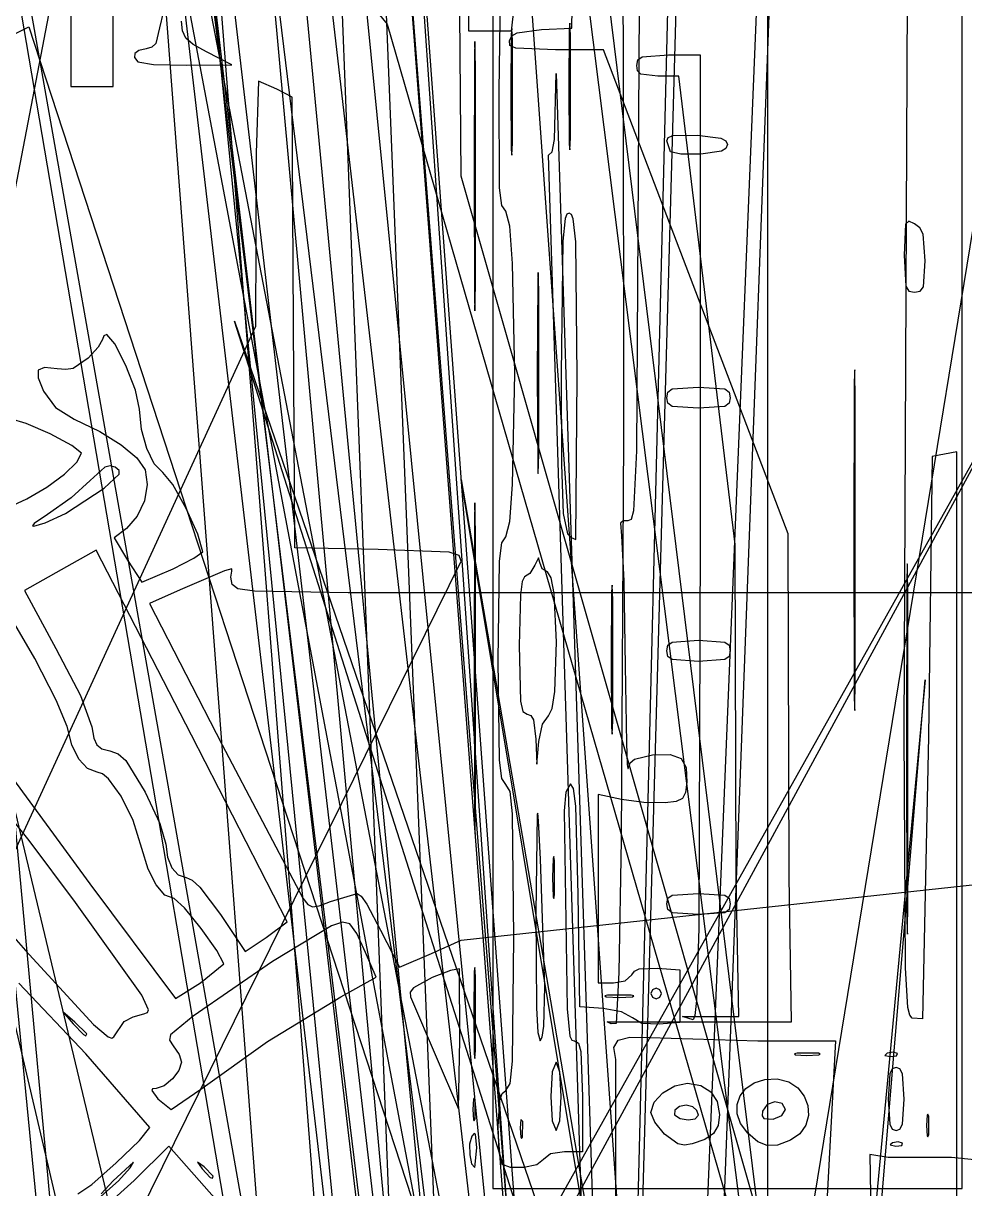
# Model space of a CAD drawing. Extents: x -109 to 333, y -74 to 385.
# Drawn here: x 88.2 to 155.3, y 194.2 to 277.3 of the extents above; entities that cross this region are included whole.
import ezdxf

# ---------------------------------------------------------------- set-up
doc = ezdxf.new("R2010")
doc.units = 0

msp = doc.modelspace()

# ---------------------------------------------------------------- linework, layer by layer
at = {"layer": 'Image'}
for p, q in [((118.020404, 368.39469), (142.488, 25.9432)), ((170.771531, 353.53018), (118.462, 33.6863)), ((141.3, 25.9432), (141.3, 346.757)), ((138.448296, 19.091992), (106.07472, 344.59948)), ((95.32442, 344.22715), (127.698, 16.562)), ((101.53823, 328.130923), (130.5, 11.6848)), ((135.493, 1.60851), (97.511583, 327.47171)), ((96.233295, 323.61468), (135.493, 1.60851)), ((134.585641, 4.456282), (104.301299, 320.902383)), ((94.94758, 318.771205), (132.211, 0.73685)), ((155.155, 256.07), (155.155, 317.971)), ((134.65692, 0.736858), (97.3935, 316.65389)), ((141.984441, 315.336486), (129.956, 21.7512)), ((95.700659, 312.982034), (123.452, -52.2753)), ((127.484795, 19.73802), (135.750314, 313.32329)), ((125.814843, 312.326603), (161.312, 24.1613)), ((114.515233, 310.957926), (137.375, 1.29274)), ((137.375, -20.0535), (114.515233, 310.957926)), ((163.4351, 1.395366), (125.71525, 300.943603)), ((128.641622, -58.90611), (100.89005, 296.42789)), ((114.51548, 296.333823), (137.375, 5.34648)), ((137.375, -1.05055), (114.51548, 296.333823)), ((119.967, 276.766), (119.869839, 296.8038)), ((131.097, 5.46407), (141.984444, 293.59506)), ((92.878658, 293.13552), (36.7158, 0.902007)), ((110.376328, 291.597521), (121.571, 5.61853)), ((134.458543, 291.629841), (127.334, 5.46407)), ((121.664303, 288.581788), (121.665, 241.376)), ((86.29281, 288.243248), (134.724, 3.65315)), ((79.928731, 286.738068), (107.411, 6.23337)), ((107.411, 6.23337), (81.41744, 286.738058)), ((130.861726, 286.142578), (130.964792, 276.578156)), ((137.772062, 0.83093), (87.45938, 285.421028)), ((125.05174, 2.147113), (113.85707, 283.96107)), ((100.96859, 281.103915), (153.556, 8.3619)), ((152.192385, 2.717456), (99.6056, 280.534422)), ((122.127984, 272.5236), (122.229282, 280.90523)), ((151.017272, 226.801669), (151.267645, 280.651469)), ((106.21741, 279.964926), (140.233, 1.57846)), ((142.12414, 1.748905), (109.9997, 280.135371)), ((91.5609, 278.083), (91.5609, 272.815)), ((94.5713, 272.815), (94.5713, 278.083)), ((98.141537, 278.109736), (97.88455, 277.00965)), ((113.250862, 278.3364), (114.138659, 277.27272)), ((119.4068, 266.4179), (119.314699, 278.111285)), ((123.165851, 278.45967), (122.977702, 276.76634)), ((127.30447, 276.991744), (127.334538, 278.384074)), ((132.108895, 278.533345), (131.930209, 246.82757)), ((82.06002, 273.839536), (88.55113, 277.075556)), ((88.55113, 277.075556), (171.851, 22.3216)), ((97.88455, 277.00965), (97.622866, 275.888845)), ((99.518036, 276.782382), (99.46339, 277.49055)), ((114.138659, 277.27272), (190.885, 11.6187)), ((123.026493, 276.952964), (122.987377, 276.54308)), ((123.07426, 276.107399), (123.026493, 276.952964)), ((125.14443, 276.878889), (127.30447, 276.991744)), ((127.165753, 277.329254), (127.126636, 276.91937)), ((127.21352, 276.483689), (127.165753, 277.329254)), ((99.758062, 276.27269), (99.518036, 276.782382)), ((100.297606, 275.82067), (99.758062, 276.27269)), ((121.472, 276.766), (119.967, 276.766)), ((122.977702, 276.76634), (121.472, 276.766)), ((122.85906, 276.10752), (123.018245, 276.434672)), ((122.897047, 275.756569), (122.85906, 276.10752)), ((122.987377, 276.54308), (122.951242, 272.438509)), ((123.018245, 276.434672), (123.399856, 276.654616)), ((123.07426, 276.107389), (123.07426, 276.107399)), ((123.07426, 268.769619), (123.07426, 276.107389)), ((123.399856, 276.654616), (125.14443, 276.878889)), ((127.126636, 276.91937), (127.090499, 272.814799)), ((127.21352, 276.483679), (127.21352, 276.483689)), ((127.21352, 269.145909), (127.21352, 276.483679)), ((130.964792, 276.578156), (130.993534, 247.789861)), ((96.406819, 275.384819), (96.130878, 275.176092)), ((96.923392, 275.51684), (96.406819, 275.384819)), ((97.345502, 275.636655), (96.923392, 275.51684)), ((97.622866, 275.888845), (97.345502, 275.636655)), ((101.2508, 275.28552), (100.297606, 275.82067)), ((103.0382, 274.355096), (101.25079, 275.285528)), ((101.25079, 275.285528), (101.2508, 275.28552)), ((120.379736, 275.907344), (120.363474, 275.153218)), ((120.398378, 276.025534), (120.379736, 275.907344)), ((120.441, 274.226), (120.398378, 276.025534)), ((123.318361, 275.557765), (122.897047, 275.756569)), ((126.148, 275.449), (123.318361, 275.557765)), ((129.562, 275.449), (126.148, 275.449)), ((142.737586, 240.893235), (129.562, 275.449)), ((96.130878, 275.176092), (96.102244, 274.901258)), ((96.102244, 274.901258), (96.32759, 274.570917)), ((96.32759, 274.570917), (97.453535, 274.398889)), ((120.363474, 275.153218), (120.331227, 266.41786)), ((131.94382, 274.32059), (132.014376, 274.720406)), ((132.014376, 274.720406), (132.320117, 274.947751)), ((132.320117, 274.947751), (134.2016, 275.073183)), ((134.2016, 275.073183), (136.459, 275.073)), ((136.459, 275.073), (136.459, 240.642)), ((97.453535, 274.398889), (99.80833, 274.33757)), ((99.80833, 274.33757), (103.0382, 274.355096)), ((120.441, 258.60972), (120.441, 274.22602)), ((120.441, 274.22602), (120.441, 274.226)), ((126.077587, 269.029894), (126.180398, 273.755549)), ((126.180398, 273.755549), (134.837, 5.6287)), ((132.002616, 273.938415), (131.94382, 274.32059)), ((132.22604, 273.70911), (132.002616, 273.938415)), ((133.449, 273.568), (132.22604, 273.70911)), ((91.5609, 272.815), (93.0661, 272.815)), ((93.0661, 272.815), (94.5713, 272.815)), ((104.938591, 273.19169), (104.792514, 268.051719)), ((106.251591, 272.619668), (104.938591, 273.19169)), ((127.090499, 272.814799), (127.126636, 268.710235)), ((134.954, 273.568), (133.449, 273.568)), ((138.974067, 240.13979), (134.954, 273.568)), ((107.357761, 272.047649), (106.251591, 272.619668)), ((107.455867, 255.968549), (107.357761, 272.047649)), ((122.145992, 265.588988), (122.127984, 272.5236)), ((122.951242, 272.438509), (122.987377, 268.333945)), ((123.026493, 267.92406), (123.07426, 268.769619)), ((125.912374, 268.155791), (126.077587, 269.029894)), ((127.126636, 268.710235), (127.165753, 268.30035)), ((127.165753, 268.30035), (127.21352, 269.145909)), ((134.082224, 268.945211), (134.188884, 269.187989)), ((134.349993, 268.15694), (134.082224, 268.945211)), ((134.188884, 269.187989), (134.546958, 269.32968)), ((134.546958, 269.32968), (136.245924, 269.352864)), ((136.245924, 269.352864), (137.936125, 269.141188)), ((137.936125, 269.141188), (138.299678, 268.948036)), ((138.299678, 268.948036), (138.409624, 268.675568)), ((138.409624, 268.675568), (138.308162, 268.407473)), ((104.792514, 268.051719), (104.731756, 255.69389)), ((122.987377, 268.333945), (123.026493, 267.92406)), ((125.63867, 267.922959), (125.912374, 268.155791)), ((134.295048, -6.036473), (125.63867, 267.922959)), ((134.349994, 268.15694), (134.349993, 268.15694)), ((135.096032, 268.000425), (134.349994, 268.15694)), ((136.513694, 268.000149), (135.096032, 268.000425)), ((137.981065, 268.213629), (136.513694, 268.000149)), ((138.308162, 268.407473), (137.981065, 268.213629)), ((196.153, -2.08718), (119.4068, 266.4179)), ((120.331227, 266.41786), (120.363474, 257.682508)), ((122.305051, 264.331817), (122.145992, 265.588988)), ((122.598352, 263.92261), (122.305051, 264.331817)), ((122.879605, 262.843618), (122.598352, 263.92261)), ((126.956384, 263.698903), (126.826495, 263.390753)), ((127.121136, 263.783709), (126.956384, 263.698903)), ((127.285956, 263.697474), (127.121136, 263.783709)), ((127.415877, 263.383893), (127.285956, 263.697474)), ((123.081083, 260.200644), (122.879605, 262.843618)), ((126.826495, 263.390753), (126.655406, 261.782018)), ((127.586955, 261.745434), (127.415877, 263.383893)), ((151.122521, 263.003144), (151.016017, 260.78747)), ((151.3475, 263.199618), (151.122521, 263.003144)), ((151.768607, 263.03201), (151.3475, 263.199618)), ((152.149223, 262.73908), (151.768607, 263.03201)), ((152.378702, 262.280507), (152.149223, 262.73908)), ((152.5212, 260.3847), (152.378702, 262.280507)), ((126.655406, 261.782018), (126.556692, 252.338009)), ((127.68558, 252.118509), (127.586955, 261.745434)), ((151.016017, 260.78747), (151.136834, 258.565146)), ((152.395583, 258.514802), (152.5212, 260.3847)), ((152.5212, 260.3847), (152.5212, 260.3847)), ((123.244061, 252.308068), (123.081083, 260.200644)), ((124.912188, 259.55538), (124.875904, 258.86639)), ((124.95655, 258.256799), (124.912188, 259.55538)), ((124.875904, 258.86639), (124.842529, 252.306649)), ((162.68043, 258.12542), (23.7336, 10.2087)), ((23.7336, 1.95981), (162.68043, 258.12542)), ((120.398378, 256.810194), (120.441, 258.60972)), ((124.956558, 258.256819), (124.95655, 258.256799)), ((124.95684, 246.591619), (124.956558, 258.256819)), ((151.136834, 258.565146), (151.363602, 258.216801)), ((151.363602, 258.216801), (151.768607, 258.14016)), ((151.768607, 258.14016), (152.168214, 258.210509)), ((152.168214, 258.210509), (152.395583, 258.514802)), ((120.363474, 257.682508), (120.379736, 256.928383)), ((120.379736, 256.928383), (120.398378, 256.810194)), ((104.731756, 255.69389), (-11.6383, 2.34935)), ((103.226396, 256.070135), (179.144, 34.6976)), ((179.1438, 17.95245), (103.226396, 256.070135)), ((107.553976, 239.889449), (107.455867, 255.968549)), ((155.155, 194.169), (155.155, 256.07)), ((93.818841, 254.768372), (93.514865, 254.227607)), ((93.906351, 255.023375), (93.818841, 254.768372)), ((94.116746, 255.129438), (93.906351, 255.023375)), ((94.70516, 254.466896), (94.116746, 255.129438)), ((93.514865, 254.227607), (92.784031, 253.434502)), ((95.483397, 252.918752), (94.70516, 254.466896)), ((92.784031, 253.434502), (91.724146, 252.706668)), ((96.162352, 251.144226), (95.483397, 252.918752)), ((89.238211, 252.575007), (89.228896, 252.038253)), ((89.228896, 252.038253), (89.609889, 251.086758)), ((89.679247, 252.763729), (89.238211, 252.575007)), ((90.593421, 252.671128), (89.679247, 252.763729)), ((91.202786, 252.61461), (90.593421, 252.671128)), ((91.724146, 252.706668), (91.202786, 252.61461)), ((123.085991, 244.415512), (123.244061, 252.308068)), ((124.842529, 252.306649), (124.876229, 245.815973)), ((126.556692, 252.338009), (126.577978, 245.837573)), ((127.591502, 240.483009), (127.685575, 252.118509)), ((127.685575, 252.118509), (127.68558, 252.118509)), ((147.475368, 252.458999), (147.459539, 251.504984)), ((147.493513, 252.608516), (147.475368, 252.458999)), ((147.535, 250.332), (147.493513, 252.608516)), ((134.15278, 251.013155), (134.45852, 251.240501)), ((134.45852, 251.240501), (136.340004, 251.365933)), ((136.340004, 251.365933), (138.221485, 251.2405)), ((138.221485, 251.2405), (138.527228, 251.013155)), ((147.459539, 251.504984), (147.428154, 240.45423)), ((76.885236, 251.097333), (134.835, 5.59235)), ((89.609889, 251.086758), (90.464431, 249.913541)), ((96.452916, 249.802538), (96.162352, 251.144226)), ((134.082224, 250.61334), (134.15278, 251.013155)), ((134.15278, 250.213525), (134.082224, 250.61334)), ((134.082224, 250.61334), (134.082224, 250.61334)), ((138.527228, 251.013155), (138.597784, 250.61334)), ((138.597784, 250.61334), (138.527228, 250.213525)), ((147.535, 250.33196), (147.535, 250.332)), ((147.535, 230.57646), (147.535, 250.33196)), ((90.464431, 249.913541), (91.800589, 249.087148)), ((96.595735, 248.354536), (96.452916, 249.802538)), ((134.458523, 249.98618), (134.15278, 250.213525)), ((136.340004, 249.860747), (134.458523, 249.98618)), ((138.221487, 249.986179), (136.340004, 249.860747)), ((138.527228, 250.213525), (138.221487, 249.986179)), ((88.369977, 248.779011), (87.246416, 249.108651)), ((90.074652, 248.025238), (88.369977, 248.779011)), ((91.800589, 249.087148), (93.637093, 248.193785)), ((91.631797, 247.200048), (90.074652, 248.025238)), ((93.637093, 248.193785), (95.160183, 247.243354)), ((96.97302, 246.98052), (96.595735, 248.354536)), ((92.312766, 246.656161), (91.631797, 247.200048)), ((95.160183, 247.243354), (96.26711, 246.309471)), ((130.993534, 247.789861), (130.818653, 219.06921)), ((91.97841, 246.017943), (92.312766, 246.656161)), ((96.26711, 246.309471), (96.855129, 245.465748)), ((97.508013, 245.888022), (96.97302, 246.98052)), ((124.912546, 245.201744), (124.95684, 246.591619)), ((131.930209, 246.82757), (131.710525, 242.540714)), ((153.019948, 246.410543), (152.761966, 226.427243)), ((153.899973, 246.57877), (153.019948, 246.410543)), ((154.78, 246.747), (153.899973, 246.57877)), ((154.78, 225.752), (154.78, 246.747)), ((91.096436, 245.160538), (91.97841, 246.017943)), ((93.980996, 245.657134), (92.946404, 244.703114)), ((94.359818, 245.757059), (93.980996, 245.657134)), ((94.721074, 245.645281), (94.359818, 245.757059)), ((95.003848, 245.420621), (94.721074, 245.645281)), ((94.995854, 245.15296), (95.003848, 245.420621)), ((96.855129, 245.465748), (97.016339, 244.409259)), ((98.123956, 245.284568), (97.508013, 245.888022)), ((124.876229, 245.815973), (124.893156, 245.270066)), ((126.577978, 245.837573), (126.699689, 242.357697)), ((89.848484, 244.235917), (91.096436, 245.160538)), ((92.946404, 244.703114), (91.580426, 243.455872)), ((93.928696, 244.151411), (94.995854, 245.15296)), ((98.835674, 244.412331), (98.123956, 245.284568)), ((119.406196, 244.781241), (159.953, 8.15784)), ((159.952287, 1.008209), (119.406196, 244.781241)), ((124.893156, 245.270066), (124.912546, 245.201744)), ((139.94954, 2.192262), (81.999776, 244.462185)), ((88.416196, 243.396051), (89.848484, 244.235917)), ((91.183996, 242.346181), (93.928696, 244.151411)), ((97.016339, 244.409259), (96.81387, 243.249152)), ((99.783782, 242.704213), (98.835674, 244.412331)), ((122.886158, 241.772565), (123.085991, 244.415512)), ((86.827482, 242.653961), (88.416189, 243.396049)), ((88.416189, 243.396049), (88.416196, 243.396051)), ((91.580426, 243.455872), (89.896254, 242.279474)), ((96.81387, 243.249152), (96.300831, 242.152906)), ((120.381169, 242.950043), (120.365296, 242.005452)), ((120.399369, 243.115732), (120.381169, 242.950043)), ((120.441, 240.951), (120.399369, 243.115732)), ((89.896254, 242.279474), (88.93738, 241.633492)), ((89.721523, 241.674104), (91.184004, 242.346169)), ((91.184004, 242.346169), (91.183996, 242.346181)), ((96.300831, 242.152906), (95.530329, 241.287998)), ((100.613107, 240.868378), (99.783782, 242.704213)), ((126.699689, 242.357697), (127.008604, 240.904226)), ((131.710525, 242.540714), (131.538729, 241.931964)), ((88.93738, 241.633492), (88.82198, 241.478435)), ((88.82198, 241.478435), (88.925893, 241.434124)), ((88.925893, 241.434124), (89.721523, 241.674104)), ((95.530329, 241.287998), (94.662217, 240.605142)), ((120.365296, 242.005452), (120.33388, 231.23507)), ((121.665, 241.376), (121.665, 194.169)), ((122.605577, 240.69361), (122.886158, 241.772565)), ((130.96767, 241.815357), (130.788644, 241.66476)), ((130.788644, 241.66476), (130.844075, 240.747595)), ((131.314443, 241.829445), (130.96767, 241.815357)), ((131.538729, 241.931964), (131.314443, 241.829445)), ((94.662217, 240.605142), (95.595782, 239.024342)), ((100.968476, 239.612988), (100.613107, 240.868378)), ((120.441116, 221.7599), (120.441, 240.951)), ((120.441, 240.951), (120.441, 240.951)), ((122.315299, 240.263828), (122.605577, 240.69361)), ((127.008604, 240.904226), (127.260382, 240.626721)), ((127.260382, 240.626721), (127.591502, 240.483009)), ((130.844075, 240.747595), (131.020263, 237.551556)), ((136.459, 240.642), (136.363555, 212.760812)), ((142.81358, 216.411706), (142.737586, 240.893235)), ((147.428154, 240.45423), (147.459539, 229.403509)), ((93.36332, 239.7218), (90.86283, 238.33917)), ((100.17616, 226.5248), (93.36332, 239.7218)), ((100.347164, 239.164117), (100.968476, 239.612988)), ((113.480636, 239.78582), (107.553976, 239.889449)), ((118.549742, 239.589673), (113.480636, 239.78582)), ((119.270921, 239.354644), (118.549742, 239.589673)), ((122.143725, 238.948475), (122.315299, 240.263828)), ((139.047759, 216.45783), (138.974067, 240.13979)), ((3.03729, 3.092387), (119.407296, 238.939154)), ((95.595782, 239.024342), (96.633812, 237.443542)), ((98.853376, 238.411848), (100.347164, 239.164117)), ((119.407296, 238.939154), (119.270921, 239.354644)), ((122.041133, 231.85065), (122.143725, 238.948475)), ((124.936488, 239.192417), (124.663484, 238.66588)), ((125.027652, 238.854026), (124.936488, 239.192417)), ((125.199112, 238.388949), (125.027652, 238.854026)), ((151.247555, 238.753107), (151.238818, 238.569975)), ((151.25681, 238.711783), (151.247555, 238.753107)), ((151.297933, 236.193209), (151.25681, 238.711783)), ((90.86283, 238.33917), (88.24137, 236.85951)), ((96.633812, 237.443542), (98.853382, 238.411868)), ((98.853382, 238.411868), (98.853376, 238.411848)), ((102.514331, 238.259584), (99.35077, 236.908923)), ((103.036976, 238.38958), (102.514331, 238.259584)), ((102.977033, 237.81225), (103.058521, 238.229003)), ((103.058521, 238.229003), (103.036976, 238.38958)), ((124.309034, 238.067922), (123.934742, 237.819214)), ((124.663484, 238.66588), (124.309034, 238.067922)), ((125.577852, 238.195509), (125.199112, 238.388949)), ((125.844323, 237.766327), (125.577852, 238.195509)), ((151.238818, 238.569975), (151.223119, 237.552091)), ((103.07726, 237.289401), (102.977033, 237.81225)), ((103.469349, 236.976019), (103.07726, 237.289401)), ((123.769801, 237.492513), (123.647866, 236.540357)), ((123.934742, 237.819214), (123.769801, 237.492513)), ((126.040814, 236.632231), (125.844323, 237.766327)), ((130.178157, 237.240871), (130.140101, 236.794083)), ((130.22454, 236.198769), (130.178157, 237.240871)), ((131.020263, 237.551556), (131.123475, 231.469415)), ((151.223119, 237.552091), (151.191945, 225.589609)), ((88.24137, 236.85951), (90.48202, 232.71403)), ((99.35077, 236.908923), (97.16849, 235.931461)), ((104.662802, 236.79475), (103.469349, 236.976019)), ((111.357, 236.691), (104.662802, 236.79475)), ((234.22, 236.691), (111.357, 236.691)), ((123.647866, 236.540357), (123.546323, 232.927364)), ((126.217009, 233.169993), (126.040814, 236.632231)), ((130.140101, 236.794083), (130.1047, 231.986669)), ((130.224057, 227.543959), (130.224339, 236.198769)), ((130.224339, 236.198769), (130.22454, 236.198769)), ((151.297835, 214.744309), (151.297934, 236.193209)), ((151.297934, 236.193209), (151.297933, 236.193209)), ((97.16849, 235.931461), (102.36114, 225.837961)), ((88.982559, 231.990996), (87.393245, 234.732863)), ((123.546323, 232.927364), (123.651251, 228.944895)), ((126.092743, 229.650188), (126.217009, 233.169993)), ((134.082224, 232.55114), (134.15278, 232.950955)), ((134.15278, 232.950955), (134.45852, 233.178301)), ((134.45852, 233.178301), (136.340004, 233.303733)), ((136.340004, 233.303733), (138.221485, 233.1783)), ((138.221485, 233.1783), (138.527228, 232.950955)), ((138.527228, 232.950955), (138.597784, 232.55114)), ((90.48202, 232.71403), (92.251583, 229.355911)), ((134.15278, 232.151325), (134.082224, 232.55114)), ((134.082224, 232.55114), (134.082224, 232.55114)), ((134.458523, 231.92398), (134.15278, 232.151325)), ((138.527228, 232.151325), (138.221487, 231.923979)), ((138.597784, 232.55114), (138.527228, 232.151325)), ((90.521559, 229.023929), (88.982559, 231.990996)), ((120.33388, 231.23507), (120.365429, 220.535424)), ((122.143725, 224.75282), (122.041133, 231.85065)), ((130.1047, 231.986669), (130.139564, 227.111514)), ((131.123475, 231.469415), (131.206129, 225.960071)), ((136.340004, 231.798547), (134.458523, 231.92398)), ((138.221487, 231.923979), (136.340004, 231.798547)), ((152.521083, 230.481489), (132.954, 22.5888)), ((132.954073, -3.56368), (152.521083, 230.481489)), ((147.493513, 228.299968), (147.535, 230.57646)), ((125.913657, 228.444133), (126.092743, 229.650188)), ((91.29169, 227.14297), (90.521559, 229.023929)), ((92.251583, 229.355911), (93.04892, 227.13135)), ((123.651251, 228.944895), (123.823117, 228.223662)), ((147.459539, 229.403509), (147.475368, 228.449491)), ((123.823117, 228.223662), (124.110767, 228.035514)), ((124.110767, 228.035514), (124.376817, 227.940271)), ((124.376817, 227.940271), (124.562788, 227.632582)), ((125.209644, 227.315568), (125.654321, 227.914154)), ((125.65432, 227.914209), (125.913657, 228.444133)), ((125.654321, 227.914154), (125.65432, 227.914209)), ((147.475368, 228.449491), (147.493513, 228.299968)), ((91.623656, 225.852069), (91.29169, 227.14297)), ((93.04892, 227.13135), (93.19315, 226.324727)), ((124.562788, 227.632582), (124.740952, 226.248104)), ((124.951738, 226.080454), (125.209644, 227.315568)), ((130.139564, 227.111514), (130.177565, 226.5914)), ((130.177565, 226.5914), (130.224057, 227.543959)), ((93.19315, 226.324727), (93.407165, 225.832593)), ((106.989, 213.206), (100.17616, 226.5248)), ((124.740952, 226.248104), (124.806693, 224.460694)), ((151.114886, 209.935263), (151.017272, 226.801669)), ((152.761966, 226.427243), (152.341184, 206.281143)), ((92.129435, 224.823256), (91.623656, 225.852069)), ((93.407165, 225.832593), (93.762747, 225.558367)), ((93.762747, 225.558367), (94.33168, 225.40547)), ((94.33168, 225.40547), (94.933087, 225.19682)), ((102.36114, 225.837961), (108.11823, 214.907461)), ((124.806693, 224.460694), (124.951738, 226.080454)), ((131.206129, 225.960071), (131.267426, 224.469093)), ((151.191945, 225.589609), (151.223012, 213.556122)), ((154.780332, -69.578204), (154.78, 225.752)), ((92.752111, 224.142745), (92.129435, 224.823256)), ((94.933087, 225.19682), (95.483029, 224.721305)), ((95.483029, 224.721305), (96.87168, 222.45488)), ((122.315299, 223.43747), (122.143725, 224.75282)), ((131.332878, 224.141185), (131.481671, 224.544597)), ((131.481671, 224.544597), (131.780712, 224.819265)), ((131.780712, 224.819265), (133.069038, 225.116984)), ((133.069038, 225.116984), (134.32145, 225.14272)), ((134.32145, 225.14272), (135.100384, 224.864205)), ((135.100384, 224.864205), (135.474568, 224.226852)), ((86.948581, 224.084895), (92.923411, 215.918145)), ((93.43477, 223.89675), (92.752111, 224.142745)), ((93.820864, 223.773605), (93.43477, 223.89675)), ((94.248467, 223.425751), (93.820864, 223.773605)), ((119.407, 211.910903), (234.22, 224.301)), ((131.267426, 224.469093), (131.300062, 224.144726)), ((131.300062, 224.144726), (131.332878, 224.141185)), ((135.474568, 224.226852), (135.512728, 223.176074)), ((95.152568, 222.185384), (94.248467, 223.425751)), ((122.605577, 223.00769), (122.315299, 223.43747)), ((122.89771, 222.512522), (122.605577, 223.00769)), ((127.207284, 223.047878), (126.874665, 222.457806)), ((127.434082, 222.732327), (127.207284, 223.047878)), ((135.512728, 223.176074), (135.415647, 222.427062)), ((95.995802, 220.434595), (95.152568, 222.185384)), ((96.87168, 222.45488), (97.904577, 220.231812)), ((123.069078, 220.916985), (122.89771, 222.512522)), ((126.874665, 222.457806), (126.760163, 221.137558)), ((127.593246, 221.461883), (127.434082, 222.732327)), ((130.855648, 221.944948), (129.190748, 222.300037)), ((129.190748, 222.300037), (129.191, 215.573)), ((135.415647, 222.427062), (135.204236, 222.008132)), ((88.595017, 219.022406), (86.808454, 221.255083)), ((120.399515, 219.501698), (120.441116, 221.7599)), ((127.771728, 215.177018), (127.593246, 221.461883)), ((132.454346, 221.728972), (130.855648, 221.944948)), ((133.960088, 221.708344), (132.454346, 221.728972)), ((134.758911, 221.80624), (133.960088, 221.708344)), ((135.204236, 222.008132), (134.758911, 221.80624)), ((96.6269, 218.43233), (95.995802, 220.434595)), ((120.365429, 220.535424), (120.381312, 219.626501)), ((123.170021, 212.09509), (123.069078, 220.916985)), ((124.834239, 220.903556), (124.740478, 213.83042)), ((124.871683, 220.967029), (124.834239, 220.903556)), ((124.921383, 220.426271), (124.871683, 220.967029)), ((125.070864, 217.68745), (124.921383, 220.426271)), ((126.760163, 221.137558), (126.968841, 207.001895)), ((97.904577, 220.231812), (98.33419, 218.76125)), ((120.381312, 219.626501), (120.399515, 219.501698)), ((91.8853, 214.59993), (88.595017, 219.022406)), ((98.33419, 218.76125), (98.449566, 217.832712)), ((130.818653, 219.06921), (130.667192, 209.589344)), ((82.26134, 218.00923), (88.31594, 211.17511)), ((97.072619, 216.978016), (96.6269, 218.43233)), ((98.449566, 217.832712), (98.763794, 217.072686)), ((98.763794, 217.072686), (99.229022, 216.559345)), ((125.38189, 208.56227), (125.070864, 217.68745)), ((125.969122, 217.738595), (125.924539, 216.370409)), ((126.017381, 217.875223), (125.969122, 217.738595)), ((126.07631, 217.593369), (126.017381, 217.875223)), ((126.07631, 215.147449), (126.07631, 217.593369)), ((126.07631, 217.593369), (126.07631, 217.593369)), ((97.637751, 215.851639), (97.072619, 216.978016)), ((99.229022, 216.559345), (99.7974, 216.37086)), ((99.7974, 216.37086), (100.204639, 216.191626)), ((125.924539, 216.370409), (125.969122, 215.00222)), ((139.224934, 206.46129), (139.047759, 216.45783)), ((142.99629, 206.078035), (142.81358, 216.411706)), ((92.923411, 215.918145), (99.018591, 207.733705)), ((98.276371, 215.123937), (97.637751, 215.851639)), ((100.204639, 216.191626), (100.764411, 215.673203)), ((100.764411, 215.673203), (102.23463, 213.73446)), ((129.191, 215.573), (129.191, 208.845)), ((96.620401, 207.98196), (91.8853, 214.59993)), ((98.94255, 214.86565), (98.276371, 215.123937)), ((99.67097, 214.214609), (98.94255, 214.86565)), ((108.11823, 214.907461), (108.464893, 214.44867)), ((109.282786, 214.344037), (110.0817, 214.656275)), ((110.0817, 214.656275), (111.98475, 215.242106)), ((111.98475, 215.242106), (112.272807, 215.034262)), ((112.272807, 215.034262), (112.68452, 214.468349)), ((125.969122, 215.00222), (126.01738, 214.865594)), ((126.01738, 214.865594), (126.07631, 215.147449)), ((127.87337, 207.151888), (127.771728, 215.177018)), ((134.082224, 214.48894), (134.15278, 214.888755)), ((134.15278, 214.888755), (134.45852, 215.116101)), ((134.45852, 215.116101), (136.340004, 215.241533)), ((136.340004, 215.241533), (138.221485, 215.1161)), ((138.221485, 215.1161), (138.527228, 214.888755)), ((138.527228, 214.888755), (138.597784, 214.48894)), ((151.256691, 212.319573), (151.297835, 214.744309)), ((100.864941, 212.740793), (99.67097, 214.214609)), ((102.23463, 213.73446), (103.98772, 211.09806)), ((108.464893, 214.44867), (108.798464, 214.267848)), ((108.798464, 214.267848), (109.282786, 214.344037)), ((112.68452, 214.468349), (113.65915, 212.608036)), ((124.740478, 213.83042), (124.789364, 207.064293)), ((134.15278, 214.089125), (134.082224, 214.48894)), ((134.082224, 214.48894), (134.082224, 214.48894)), ((134.458523, 213.86178), (134.15278, 214.089125)), ((136.340004, 213.736347), (134.458523, 213.86178)), ((138.221487, 213.861779), (136.340004, 213.736347)), ((138.527228, 214.089125), (138.221487, 213.861779)), ((138.597784, 214.48894), (138.527228, 214.089125)), ((105.48836, 212.091134), (106.98899, 213.205974)), ((110.150755, 212.92133), (105.943045, 210.374338)), ((106.98899, 213.205974), (106.989, 213.206)), ((110.933368, 213.188423), (110.150755, 212.92133)), ((111.477979, 213.057061), (110.933368, 213.188423)), ((111.968189, 212.384636), (111.477979, 213.057061)), ((151.223012, 213.556122), (151.238701, 212.502428)), ((101.980344, 211.163163), (100.864941, 212.740793)), ((103.98772, 211.09806), (105.48836, 212.091134)), ((112.587595, 211.02854), (111.968189, 212.384636)), ((113.65915, 212.608036), (115.00322, 209.973966)), ((123.069078, 203.273192), (123.170021, 212.09509)), ((136.363555, 212.760812), (136.210514, 207.591145)), ((151.238701, 212.502428), (151.256691, 212.319573)), ((117.2919, 210.942582), (119.407, 211.910903)), ((88.31594, 211.17511), (93.178499, 205.880237)), ((102.47306, 210.20068), (101.980344, 211.163163)), ((113.34213, 209.26123), (112.587595, 211.02854)), ((115.00322, 209.973966), (117.29202, 210.942292)), ((117.29202, 210.942292), (117.2919, 210.942582)), ((105.943045, 210.374338), (100.281295, 206.4885)), ((100.806, 208.863), (102.47306, 210.20068)), ((118.655459, 209.724779), (117.35146, 209.227165)), ((119.2832, 209.84638), (118.655459, 209.724779)), ((119.324016, 204.782625), (119.283198, 209.846385)), ((119.283198, 209.846385), (119.2832, 209.84638)), ((120.346797, 209.689509), (120.307799, 206.775109)), ((120.388423, 209.948638), (120.346797, 209.689509)), ((120.43906, 209.298649), (120.388423, 209.948638)), ((130.667192, 209.589344), (130.479629, 205.9525)), ((131.59259, 209.431246), (131.782092, 209.698853)), ((131.782092, 209.698853), (132.125996, 209.860306)), ((132.125996, 209.860306), (133.42026, 209.901617)), ((133.42026, 209.901617), (135.02296, 209.785739)), ((135.02296, 209.785739), (135.023, 207.904)), ((151.290394, 207.104974), (151.114886, 209.935263)), ((92.628014, 203.798825), (87.84905, 208.842461)), ((99.018591, 207.733705), (100.806001, 208.862975)), ((100.806001, 208.862975), (100.806, 208.863)), ((110.82412, 207.86597), (113.34213, 209.26123)), ((117.35146, 209.227165), (116.010477, 208.498507)), ((120.437994, 204.030499), (120.439123, 209.298639)), ((120.439123, 209.298639), (120.43906, 209.298649)), ((129.191, 208.845), (130.279, 208.845)), ((130.279, 208.845), (131.125766, 209.009175)), ((131.125766, 209.009175), (131.59259, 209.431246)), ((97.100073, 206.931587), (96.620401, 207.98196)), ((116.010477, 208.498507), (115.779472, 208.18411)), ((115.779472, 208.18411), (115.79571, 207.862885)), ((125.313208, 205.752093), (125.381889, 208.56227)), ((125.381889, 208.56227), (125.38189, 208.56227)), ((129.84928, 207.981166), (129.65415, 207.917847)), ((129.65415, 207.917847), (129.748739, 207.865994)), ((131.54261, 207.981166), (129.84928, 207.981166)), ((131.542612, 207.981166), (131.54261, 207.981166)), ((131.737741, 207.917847), (131.542612, 207.981166)), ((131.643153, 207.865994), (131.737741, 207.917847)), ((133.064254, 208.357657), (132.953717, 208.091899)), ((132.953717, 208.091899), (133.064254, 207.826141)), ((133.330012, 208.468194), (133.064254, 208.357657)), ((133.595773, 208.357657), (133.330012, 208.468194)), ((133.70631, 208.091899), (133.595773, 208.357657)), ((133.595773, 207.826141), (133.70631, 208.091899)), ((133.70631, 208.091899), (133.70631, 208.091899)), ((105.596182, 204.660264), (110.82412, 207.86597)), ((115.79571, 207.862885), (117.62209, 203.564515)), ((129.54357, 207.032711), (127.87337, 207.151888)), ((129.748739, 207.865994), (130.695946, 207.81809)), ((130.695946, 207.81809), (131.643153, 207.865994)), ((133.064254, 207.826141), (133.330012, 207.715604)), ((133.330012, 207.715604), (133.595773, 207.826141)), ((135.023, 207.904), (135.023, 206.023)), ((136.210514, 207.591145), (136.097825, 206.523807)), ((151.425358, 206.542985), (151.290394, 207.104974)), ((91.843134, 206.058666), (90.996468, 206.775504)), ((90.996468, 206.775504), (91.713306, 205.928838)), ((95.3757, 206.09411), (95.998766, 206.429843)), ((95.998766, 206.429843), (96.77715, 206.64549)), ((96.77715, 206.64549), (97.017562, 206.72776)), ((97.017562, 206.72776), (97.100073, 206.931587)), ((100.281295, 206.4885), (98.672695, 205.140384)), ((120.307799, 206.775109), (120.345507, 203.795772)), ((124.789364, 207.064293), (124.894772, 205.304723)), ((126.968841, 207.001895), (127.16254, 205.053447)), ((130.848984, 206.783512), (129.54357, 207.032711)), ((131.62821, 206.346765), (130.848984, 206.783512)), ((132.308366, 205.950007), (131.62821, 206.346765)), ((135.957274, 206.2109), (135.204684, 206.461767)), ((135.204684, 206.461767), (139.224934, 206.46129)), ((136.097825, 206.523807), (135.957274, 206.2109)), ((151.597712, 206.341169), (151.425358, 206.542985)), ((152.341184, 206.281143), (151.597712, 206.341169)), ((91.713306, 205.928838), (92.454173, 205.159124)), ((92.6898, 205.212), (91.843134, 206.058666)), ((93.178499, 205.880237), (94.21993, 204.994442)), ((94.61688, 205.00693), (95.375693, 206.09412)), ((95.375693, 206.09412), (95.3757, 206.09411)), ((125.203832, 204.977278), (125.313208, 205.752093)), ((129.821112, 206.077942), (142.99629, 206.078035)), ((130.121265, 205.934376), (129.821112, 206.077942)), ((130.479629, 205.9525), (130.121265, 205.934376)), ((133.53282, 205.901498), (132.308366, 205.950007)), ((135.023, 206.023), (133.53282, 205.901498)), ((92.454173, 205.159124), (92.631955, 205.085077)), ((92.631955, 205.085077), (92.6898, 205.212)), ((92.6898, 205.212), (92.6898, 205.212)), ((94.21993, 204.994442), (94.485743, 204.901344)), ((94.485743, 204.901344), (94.61688, 205.00693)), ((98.672695, 205.140384), (98.597389, 204.757464)), ((98.597389, 204.757464), (98.870185, 204.3607)), ((100.8251, 201.26777), (105.596182, 204.660264)), ((119.21866, 199.865035), (119.324016, 204.782625)), ((124.894772, 205.304723), (125.051506, 204.70524)), ((125.051506, 204.70524), (125.203832, 204.977278)), ((127.16254, 205.053447), (127.308394, 204.764518)), ((127.308394, 204.764518), (127.497076, 204.705958)), ((127.497076, 204.705958), (127.781819, 204.547208)), ((130.295393, 204.231198), (130.616123, 204.753956)), ((130.616123, 204.753956), (131.458147, 204.983287)), ((131.458147, 204.983287), (132.86154, 204.94511)), ((132.86154, 204.94511), (140.57386, 204.721633)), ((146.12422, 204.706139), (135.305, 6.09908)), ((140.57386, 204.721633), (146.12422, 204.706139)), ((97.20537, 198.527961), (92.628014, 203.798825)), ((98.870185, 204.3607), (99.288963, 203.74956)), ((120.345507, 203.795772), (120.387076, 203.466349)), ((120.387076, 203.466349), (120.437994, 204.030499)), ((127.781819, 204.547208), (127.954008, 203.953366)), ((127.954008, 203.953366), (128.06152, 200.754848)), ((130.45588, 203.38909), (130.295393, 204.231198)), ((143.40049, 203.843377), (143.188812, 203.779236)), ((143.188812, 203.779236), (143.241583, 203.725569)), ((144.90568, 203.835785), (143.40049, 203.843377)), ((144.905676, 203.835782), (144.90568, 203.835785)), ((145.040895, 203.769891), (144.905676, 203.835782)), ((144.925508, 203.717072), (145.040895, 203.769891)), ((149.816457, 203.833399), (149.653174, 203.681452)), ((150.232048, 203.906211), (149.816457, 203.833399)), ((150.537692, 203.803709), (150.232048, 203.906211)), ((150.48639, 203.651857), (150.537692, 203.803695)), ((150.537692, 203.803695), (150.537692, 203.803709)), ((99.463145, 203.2003), (99.275754, 202.608758)), ((99.288963, 203.74956), (99.463145, 203.2003)), ((117.62209, 203.564515), (119.21866, 199.865035)), ((122.89771, 201.677657), (123.069078, 203.273192)), ((126.180395, 203.20005), (125.912647, 202.494496)), ((126.448143, 202.494496), (126.180395, 203.20005)), ((130.45553, 5.722784), (130.45588, 203.38909)), ((143.241583, 203.725569), (144.054621, 203.672133)), ((144.054621, 203.672133), (144.925508, 203.717072)), ((149.653174, 203.681452), (150.043804, 203.606055)), ((150.043804, 203.606055), (150.48639, 203.651857)), ((99.275754, 202.608758), (98.812604, 201.995062)), ((125.912647, 202.494496), (125.8041, 200.75413)), ((126.55669, 200.75413), (126.448143, 202.494496)), ((150.004604, 202.353399), (149.887012, 200.565989)), ((150.178053, 202.717936), (150.004604, 202.353399)), ((150.451456, 202.823769), (150.178053, 202.717936)), ((150.724859, 202.717935), (150.451456, 202.823769)), ((150.898308, 202.353398), (150.724859, 202.717935)), ((151.0159, 200.565989), (150.898308, 202.353398)), ((97.39759, 201.288011), (97.328485, 201.173947)), ((97.653165, 201.31882), (97.39759, 201.288011)), ((98.222229, 201.513614), (97.653165, 201.31882)), ((98.812604, 201.995062), (98.222229, 201.513614)), ((98.719716, 199.813637), (100.825096, 201.267757)), ((100.825096, 201.267757), (100.8251, 201.26777)), ((122.605577, 201.18249), (122.89771, 201.677657)), ((133.813239, 201.007906), (134.653938, 201.503025)), ((134.653938, 201.503025), (135.561014, 201.69576)), ((135.561014, 201.69576), (136.504414, 201.537514)), ((136.504414, 201.537514), (137.224604, 201.087221)), ((139.316702, 200.794235), (139.731835, 201.324167)), ((139.731835, 201.324167), (140.326602, 201.725829)), ((140.326602, 201.725829), (141.080521, 201.961818)), ((141.080521, 201.961818), (141.97311, 201.99473)), ((141.97311, 201.99473), (142.790754, 201.788377)), ((142.790754, 201.788377), (143.434816, 201.362815)), ((143.434816, 201.362815), (143.892136, 200.779024)), ((97.328485, 201.173947), (97.76981, 200.566227)), ((97.76981, 200.566227), (98.719716, 199.813637)), ((120.297161, 200.550494), (120.246609, 199.813779)), ((120.351881, 200.624063), (120.297161, 200.550494)), ((120.4187, 200.472296), (120.351881, 200.624063)), ((120.4187, 199.155259), (120.4187, 200.472298)), ((120.4187, 200.472298), (120.4187, 200.472296)), ((122.041133, 198.57088), (122.165886, 200.484425)), ((122.165886, 200.484425), (122.34023, 200.957011)), ((122.34023, 200.957011), (122.605577, 201.18249)), ((125.8041, 200.75413), (125.912647, 199.013764)), ((126.448143, 199.013764), (126.55669, 200.75413)), ((126.55669, 200.75413), (126.55669, 200.75413)), ((128.06152, 200.754848), (128.062, 196.804)), ((133.19463, 200.335031), (133.813239, 201.007906)), ((137.224604, 201.087221), (137.684162, 200.381554)), ((139.101686, 200.173437), (139.316702, 200.794235)), ((143.892136, 200.779024), (144.149552, 200.097986)), ((149.887012, 200.565989), (150.004604, 198.77858)), ((150.898308, 198.77858), (151.0159, 200.565989)), ((151.0159, 200.565989), (151.0159, 200.565989)), ((120.246609, 199.813779), (120.297161, 199.077062)), ((132.953824, 199.60903), (133.19463, 200.335031)), ((133.235729, 198.916401), (132.953824, 199.60903)), ((134.651266, 199.772014), (134.645512, 199.440636)), ((134.982236, 200.027417), (134.651266, 199.772014)), ((135.47001, 200.132661), (134.982236, 200.027417)), ((135.946172, 200.013561), (135.47001, 200.132661)), ((136.22466, 199.737433), (135.946172, 200.013561)), ((136.34049, 199.41577), (136.22466, 199.737433)), ((137.684162, 200.381554), (137.845664, 199.45718)), ((139.107269, 199.499176), (139.101686, 200.173437)), ((140.9218, 199.689645), (140.899192, 199.362426)), ((141.243403, 200.17332), (140.9218, 199.689645)), ((141.795406, 200.368606), (141.243403, 200.17332)), ((142.317502, 200.255571), (141.795406, 200.368606)), ((142.290841, 199.379031), (142.549383, 199.81428)), ((142.54938, 199.81428), (142.317502, 200.255571)), ((142.549383, 199.81428), (142.54938, 199.81428)), ((144.149552, 200.097986), (144.193906, 199.380684)), ((120.297161, 199.077062), (120.351881, 199.003493)), ((120.351881, 199.003493), (120.4187, 199.155259)), ((123.680484, 199.098087), (123.61968, 198.496352)), ((123.80709, 198.95956), (123.680484, 199.098087)), ((123.793148, 197.830672), (123.807118, 198.959562)), ((123.807118, 198.959562), (123.80709, 198.95956)), ((125.912647, 199.013764), (126.180395, 198.30821)), ((126.180395, 198.30821), (126.448143, 199.013764)), ((133.9135, 198.0678), (133.235729, 198.916401)), ((134.645512, 199.440636), (135.03522, 199.167977)), ((135.03522, 199.167977), (135.603996, 199.070653)), ((135.603996, 199.070653), (136.117274, 199.152104)), ((136.117274, 199.152104), (136.340492, 199.415772)), ((136.340492, 199.415772), (136.34049, 199.41577)), ((137.845664, 199.45718), (137.745325, 198.67647)), ((139.353933, 198.808856), (139.107269, 199.499176)), ((139.86216, 198.13988), (139.353933, 198.808856)), ((140.899192, 199.362426), (141.00098, 199.170795)), ((141.00098, 199.170795), (141.66924, 199.125201)), ((141.66924, 199.125201), (142.290841, 199.379031)), ((144.193906, 199.380684), (144.012037, 198.688099)), ((150.004604, 198.77858), (150.178053, 198.414043)), ((150.724859, 198.414042), (150.898308, 198.77858)), ((152.658939, 199.421227), (152.608387, 198.684512)), ((152.713659, 199.494796), (152.658939, 199.421227)), ((152.78048, 199.343029), (152.713659, 199.494796)), ((152.78048, 198.025992), (152.78048, 199.343032)), ((152.78048, 199.343032), (152.78048, 199.343029)), ((96.464679, 197.616253), (97.20537, 198.527961)), ((120.328385, 198.106867), (120.165552, 197.903482)), ((120.437547, 198.049302), (120.328385, 198.106867)), ((120.523793, 197.085216), (120.437547, 198.049302)), ((122.114825, 196.805707), (122.041133, 198.57088)), ((123.61968, 198.496352), (123.664881, 197.835143)), ((134.884372, 197.359511), (133.913494, 198.067806)), ((133.913494, 198.067806), (133.9135, 198.0678)), ((137.414866, 198.098614), (136.810126, 197.676388)), ((137.745325, 198.67647), (137.414866, 198.098614)), ((139.86216, 198.139878), (139.86216, 198.13988)), ((140.590923, 197.51696), (139.86216, 198.139878)), ((143.590785, 198.081214), (142.91699, 197.62101)), ((144.012037, 198.688099), (143.590785, 198.081214)), ((150.178053, 198.414043), (150.451456, 198.308209)), ((150.451456, 198.308209), (150.724859, 198.414042)), ((152.608387, 198.684512), (152.658939, 197.947795)), ((152.658939, 197.947795), (152.713659, 197.874226)), ((152.713659, 197.874226), (152.78048, 198.025992)), ((94.801978, 196.007923), (96.464679, 197.616253)), ((98.55938, 197.19786), (96.08568, 194.74311)), ((101.982, 193.332), (98.55938, 197.19786)), ((120.165552, 197.903482), (120.018808, 197.331504)), ((120.018808, 197.331504), (120.025592, 196.590003)), ((123.664881, 197.835143), (123.721478, 197.739894)), ((123.721478, 197.739894), (123.793148, 197.830672)), ((135.349911, 197.28348), (134.884372, 197.359511)), ((135.886944, 197.36257), (135.349911, 197.28348)), ((136.810126, 197.676388), (135.886944, 197.36257)), ((141.258415, 197.237207), (140.590923, 197.51696)), ((141.991487, 197.279072), (141.258415, 197.237207)), ((142.91699, 197.62101), (141.991487, 197.279072)), ((150.192755, 197.436359), (150.029472, 197.284414)), ((150.029472, 197.284414), (150.420102, 197.209018)), ((150.608347, 197.509173), (150.192755, 197.436359)), ((150.420102, 197.209018), (150.86269, 197.254819)), ((150.91399, 197.406669), (150.608347, 197.509173)), ((150.86269, 197.254819), (150.91399, 197.406655)), ((150.91399, 197.406655), (150.91399, 197.406669)), ((120.025592, 196.590003), (120.158712, 195.947897)), ((120.390977, 195.674102), (120.523793, 197.085212)), ((120.523793, 197.085212), (120.523793, 197.085216)), ((122.292, 195.925), (122.114825, 196.805707)), ((125.793011, 196.652377), (125.29163, 196.239556)), ((126.785, 196.804), (125.793011, 196.652377)), ((128.062, 196.804), (126.785, 196.804)), ((149.88702, 196.382189), (148.56998, 196.614875)), ((148.56998, 196.614875), (153.087, -73.7698)), ((154.403746, 196.383108), (149.88702, 196.382189)), ((157.377226, 196.100886), (154.403746, 196.383108)), ((93.056323, 194.476023), (94.801978, 196.007923)), ((96.03637, 196.05084), (94.5717, 194.73381)), ((94.948, 194.73381), (95.794272, 195.663963)), ((95.794272, 195.663963), (96.03637, 196.05084)), ((101.062086, 195.722105), (100.591714, 196.050401)), ((100.591714, 196.050401), (100.920013, 195.580032)), ((100.920013, 195.580032), (101.50465, 194.970614)), ((101.720603, 195.063588), (101.062086, 195.722105)), ((120.158712, 195.947897), (120.390977, 195.674102)), ((122.939132, 195.685356), (122.29191, 195.925976)), ((122.29191, 195.925976), (122.292, 195.925)), ((123.895677, 195.68259), (122.939132, 195.685356)), ((124.800268, 195.879912), (123.895677, 195.68259)), ((125.29163, 196.239556), (124.800268, 195.879912)), ((93.48333, 193.41677), (94.948, 194.73381)), ((94.5717, 194.73381), (93.725429, 193.803651)), ((96.08568, 194.74311), (94.151849, 193.00944)), ((94.948, 194.73381), (94.948, 194.73381)), ((101.50465, 194.970614), (101.664639, 194.925479)), ((101.664639, 194.925479), (101.720603, 195.063588)), ((101.720603, 195.063588), (101.720603, 195.063588)), ((92.06677, 193.793601), (93.056323, 194.476023)), ((121.665, 194.169), (138.41, 194.169)), ((138.41, 194.169), (155.155, 194.169))]:
    msp.add_line(p, q, dxfattribs=at)

doc.saveas('drawing.dxf')
